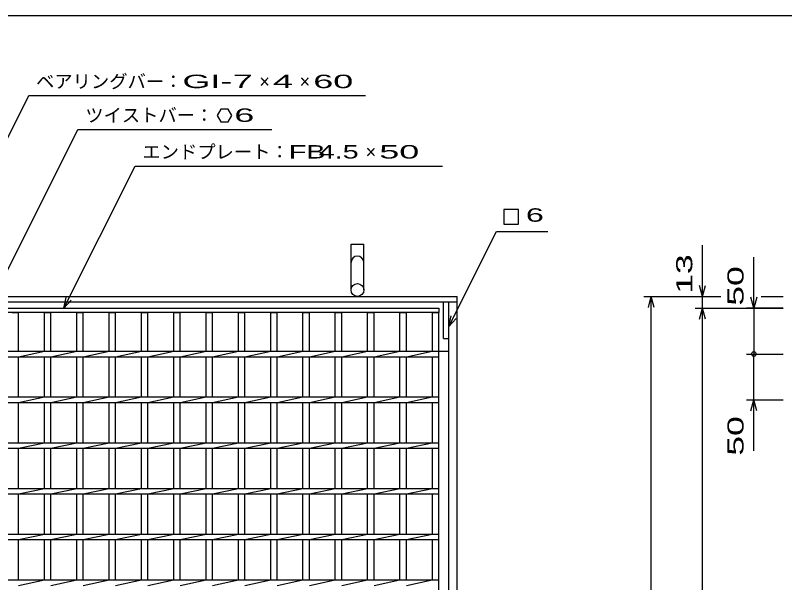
# Model space of a CAD drawing. Units: millimetres, scale not verified. Extents: x -1456 to 1389, y -1026 to 839.
# Drawn here: x -804 to 37, y 218 to 839 of the extents above; entities that cross this region are included whole.
import ezdxf
from ezdxf.enums import TextEntityAlignment as Align

# ---------------------------------------------------------------- set-up
doc = ezdxf.new("R2010")
doc.units = ezdxf.units.MM
doc.header["$LTSCALE"] = 8
for name, color, linetype, lineweight in [('0_2', 150, 'Continuous', 25), ('16', 3, 'Continuous', 25), ('19', 6, 'Continuous', 25), ('22', 4, 'Continuous', 25)]:
    doc.layers.add(name, color=color, linetype=linetype, lineweight=lineweight)
doc.styles.add('ベクトル', font='')
doc.styles.get('ベクトル').set_extended_font_data('ベクトル')

msp = doc.modelspace()

# ---------------------------------------------------------------- linework, layer by layer
at = {"layer": '0_2'}
msp.add_line((-1379.2, 838.8), (1388.8, 838.8), dxfattribs=at)
at = {"layer": '16'}
for p, q in [((-1019, 518.5), (-341, 518.5)), ((-341, 514), (-1019, 514)), ((-807.2, 514), (-800.2, 514)), ((-800.2, 471.5), (-800.2, 514)), ((-771.9, 471.5), (-771.9, 514)), ((-771.9, 514), (-764.9, 514)), ((-764.9, 471.5), (-764.9, 514)), ((-736.6, 471.5), (-736.6, 514)), ((-736.6, 514), (-729.6, 514)), ((-729.6, 471.5), (-729.6, 514)), ((-701.3, 471.5), (-701.3, 514)), ((-701.3, 514), (-694.3, 514)), ((-694.3, 471.5), (-694.3, 514)), ((-666, 471.5), (-666, 514)), ((-666, 514), (-659, 514)), ((-659, 471.5), (-659, 514)), ((-630.7, 471.5), (-630.7, 514)), ((-630.7, 514), (-623.7, 514)), ((-623.7, 471.5), (-623.7, 514)), ((-595.4, 471.5), (-595.4, 514)), ((-595.4, 514), (-588.4, 514)), ((-588.4, 471.5), (-588.4, 514)), ((-560.1, 471.5), (-560.1, 514)), ((-560.1, 514), (-553.1, 514)), ((-553.1, 471.5), (-553.1, 514)), ((-524.8, 471.5), (-524.8, 514)), ((-524.8, 514), (-517.8, 514)), ((-517.8, 471.5), (-517.8, 514)), ((-489.5, 471.5), (-489.5, 514)), ((-489.5, 514), (-482.5, 514)), ((-482.5, 471.5), (-482.5, 514)), ((-454.2, 471.5), (-454.2, 514)), ((-454.2, 514), (-447.2, 514)), ((-447.2, 471.5), (-447.2, 514)), ((-418.9, 471.5), (-418.9, 514)), ((-418.9, 514), (-411.9, 514)), ((-411.9, 471.5), (-411.9, 514)), ((-383.6, 471.5), (-383.6, 514)), ((-383.6, 514), (-376.6, 514)), ((-376.6, 471.5), (-376.6, 514)), ((-348, 471.5), (-348, 514)), ((-348, 514), (-341, 514)), ((-341, 518.5), (-341, 514)), ((-341, -277), (-341, 514)), ((-1019, 471.5), (-341, 471.5)), ((-800.2, 465.5), (-771.9, 471.5)), ((-764.9, 465.5), (-736.6, 471.5)), ((-729.6, 465.5), (-701.3, 471.5)), ((-694.3, 465.5), (-666, 471.5)), ((-659, 465.5), (-630.7, 471.5)), ((-623.7, 465.5), (-595.4, 471.5)), ((-588.4, 465.5), (-560.1, 471.5)), ((-553.1, 465.5), (-524.8, 471.5)), ((-517.8, 465.5), (-489.5, 471.5)), ((-482.5, 465.5), (-454.2, 471.5)), ((-447.2, 465.5), (-418.9, 471.5)), ((-411.9, 465.5), (-383.6, 471.5)), ((-376.6, 465.5), (-348.3, 471.5)), ((-341, 465.5), (-341, 471.5)), ((-1019, 465.5), (-341, 465.5)), ((-800.2, 421.5), (-800.2, 465.5)), ((-771.9, 421.5), (-771.9, 465.5)), ((-764.9, 421.5), (-764.9, 465.5)), ((-736.6, 421.5), (-736.6, 465.5)), ((-729.6, 421.5), (-729.6, 465.5)), ((-701.3, 421.5), (-701.3, 465.5)), ((-694.3, 421.5), (-694.3, 465.5)), ((-666, 421.5), (-666, 465.5)), ((-659, 421.5), (-659, 465.5)), ((-630.7, 421.5), (-630.7, 465.5)), ((-623.7, 421.5), (-623.7, 465.5)), ((-595.4, 421.5), (-595.4, 465.5)), ((-588.4, 421.5), (-588.4, 465.5)), ((-560.1, 421.5), (-560.1, 465.5)), ((-553.1, 421.5), (-553.1, 465.5)), ((-524.8, 421.5), (-524.8, 465.5)), ((-517.8, 421.5), (-517.8, 465.5)), ((-489.5, 421.5), (-489.5, 465.5)), ((-482.5, 421.5), (-482.5, 465.5)), ((-454.2, 421.5), (-454.2, 465.5)), ((-447.2, 421.5), (-447.2, 465.5)), ((-418.9, 421.5), (-418.9, 465.5)), ((-411.9, 421.5), (-411.9, 465.5)), ((-383.6, 421.5), (-383.6, 465.5)), ((-376.6, 421.5), (-376.6, 465.5)), ((-348, 421.5), (-348, 465.5)), ((-1019, 421.5), (-341, 421.5)), ((-800.2, 415.5), (-771.9, 421.5)), ((-764.9, 415.5), (-736.6, 421.5)), ((-729.6, 415.5), (-701.3, 421.5)), ((-694.3, 415.5), (-666, 421.5)), ((-659, 415.5), (-630.7, 421.5)), ((-623.7, 415.5), (-595.4, 421.5)), ((-588.4, 415.5), (-560.1, 421.5)), ((-553.1, 415.5), (-524.8, 421.5)), ((-517.8, 415.5), (-489.5, 421.5)), ((-482.5, 415.5), (-454.2, 421.5)), ((-447.2, 415.5), (-418.9, 421.5)), ((-411.9, 415.5), (-383.6, 421.5)), ((-376.6, 415.5), (-348.3, 421.5)), ((-341, 415.5), (-341, 421.5)), ((-1019, 415.5), (-341, 415.5)), ((-800.2, 371.5), (-800.2, 415.5)), ((-771.9, 371.5), (-771.9, 415.5)), ((-764.9, 371.5), (-764.9, 415.5)), ((-736.6, 371.5), (-736.6, 415.5)), ((-729.6, 371.5), (-729.6, 415.5)), ((-701.3, 371.5), (-701.3, 415.5)), ((-694.3, 371.5), (-694.3, 415.5)), ((-666, 371.5), (-666, 415.5)), ((-659, 371.5), (-659, 415.5)), ((-630.7, 371.5), (-630.7, 415.5)), ((-623.7, 371.5), (-623.7, 415.5)), ((-595.4, 371.5), (-595.4, 415.5)), ((-588.4, 371.5), (-588.4, 415.5)), ((-560.1, 371.5), (-560.1, 415.5)), ((-553.1, 371.5), (-553.1, 415.5)), ((-524.8, 371.5), (-524.8, 415.5)), ((-517.8, 371.5), (-517.8, 415.5)), ((-489.5, 371.5), (-489.5, 415.5)), ((-482.5, 371.5), (-482.5, 415.5)), ((-454.2, 371.5), (-454.2, 415.5)), ((-447.2, 371.5), (-447.2, 415.5)), ((-418.9, 371.5), (-418.9, 415.5)), ((-411.9, 371.5), (-411.9, 415.5)), ((-383.6, 371.5), (-383.6, 415.5)), ((-376.6, 371.5), (-376.6, 415.5)), ((-348, 371.5), (-348, 415.5)), ((-1019, 371.5), (-341, 371.5)), ((-800.2, 365.5), (-771.9, 371.5)), ((-764.9, 365.5), (-736.6, 371.5)), ((-729.6, 365.5), (-701.3, 371.5)), ((-694.3, 365.5), (-666, 371.5)), ((-659, 365.5), (-630.7, 371.5)), ((-623.7, 365.5), (-595.4, 371.5)), ((-588.4, 365.5), (-560.1, 371.5)), ((-553.1, 365.5), (-524.8, 371.5)), ((-517.8, 365.5), (-489.5, 371.5)), ((-482.5, 365.5), (-454.2, 371.5)), ((-447.2, 365.5), (-418.9, 371.5)), ((-411.9, 365.5), (-383.6, 371.5)), ((-376.6, 365.5), (-348.3, 371.5)), ((-341, 365.5), (-341, 371.5)), ((-1019, 365.5), (-341, 365.5)), ((-800.2, 321.5), (-800.2, 365.5)), ((-771.9, 321.5), (-771.9, 365.5)), ((-764.9, 321.5), (-764.9, 365.5)), ((-736.6, 321.5), (-736.6, 365.5)), ((-729.6, 321.5), (-729.6, 365.5)), ((-701.3, 321.5), (-701.3, 365.5)), ((-694.3, 321.5), (-694.3, 365.5)), ((-666, 321.5), (-666, 365.5)), ((-659, 321.5), (-659, 365.5)), ((-630.7, 321.5), (-630.7, 365.5)), ((-623.7, 321.5), (-623.7, 365.5)), ((-595.4, 321.5), (-595.4, 365.5)), ((-588.4, 321.5), (-588.4, 365.5)), ((-560.1, 321.5), (-560.1, 365.5)), ((-553.1, 321.5), (-553.1, 365.5)), ((-524.8, 321.5), (-524.8, 365.5)), ((-517.8, 321.5), (-517.8, 365.5)), ((-489.5, 321.5), (-489.5, 365.5)), ((-482.5, 321.5), (-482.5, 365.5)), ((-454.2, 321.5), (-454.2, 365.5)), ((-447.2, 321.5), (-447.2, 365.5)), ((-418.9, 321.5), (-418.9, 365.5)), ((-411.9, 321.5), (-411.9, 365.5)), ((-383.6, 321.5), (-383.6, 365.5)), ((-376.6, 321.5), (-376.6, 365.5)), ((-348, 321.5), (-348, 365.5)), ((-1019, 321.5), (-341, 321.5)), ((-800.2, 315.5), (-771.9, 321.5)), ((-764.9, 315.5), (-736.6, 321.5)), ((-729.6, 315.5), (-701.3, 321.5)), ((-694.3, 315.5), (-666, 321.5)), ((-659, 315.5), (-630.7, 321.5)), ((-623.7, 315.5), (-595.4, 321.5)), ((-588.4, 315.5), (-560.1, 321.5)), ((-553.1, 315.5), (-524.8, 321.5)), ((-517.8, 315.5), (-489.5, 321.5)), ((-482.5, 315.5), (-454.2, 321.5)), ((-447.2, 315.5), (-418.9, 321.5)), ((-411.9, 315.5), (-383.6, 321.5)), ((-376.6, 315.5), (-348.3, 321.5)), ((-341, 315.5), (-341, 321.5)), ((-1019, 315.5), (-341, 315.5)), ((-800.2, 271.5), (-800.2, 315.5)), ((-771.9, 271.5), (-771.9, 315.5)), ((-764.9, 271.5), (-764.9, 315.5)), ((-736.6, 271.5), (-736.6, 315.5)), ((-729.6, 271.5), (-729.6, 315.5)), ((-701.3, 271.5), (-701.3, 315.5)), ((-694.3, 271.5), (-694.3, 315.5)), ((-666, 271.5), (-666, 315.5)), ((-659, 271.5), (-659, 315.5)), ((-630.7, 271.5), (-630.7, 315.5)), ((-623.7, 271.5), (-623.7, 315.5)), ((-595.4, 271.5), (-595.4, 315.5)), ((-588.4, 271.5), (-588.4, 315.5)), ((-560.1, 271.5), (-560.1, 315.5)), ((-553.1, 271.5), (-553.1, 315.5)), ((-524.8, 271.5), (-524.8, 315.5)), ((-517.8, 271.5), (-517.8, 315.5)), ((-489.5, 271.5), (-489.5, 315.5)), ((-482.5, 271.5), (-482.5, 315.5)), ((-454.2, 271.5), (-454.2, 315.5)), ((-447.2, 271.5), (-447.2, 315.5)), ((-418.9, 271.5), (-418.9, 315.5)), ((-411.9, 271.5), (-411.9, 315.5)), ((-383.6, 271.5), (-383.6, 315.5)), ((-376.6, 271.5), (-376.6, 315.5)), ((-348, 271.5), (-348, 315.5)), ((-1019, 271.5), (-341, 271.5)), ((-800.2, 265.5), (-771.9, 271.5)), ((-764.9, 265.5), (-736.6, 271.5)), ((-729.6, 265.5), (-701.3, 271.5)), ((-694.3, 265.5), (-666, 271.5)), ((-659, 265.5), (-630.7, 271.5)), ((-623.7, 265.5), (-595.4, 271.5)), ((-588.4, 265.5), (-560.1, 271.5)), ((-553.1, 265.5), (-524.8, 271.5)), ((-517.8, 265.5), (-489.5, 271.5)), ((-482.5, 265.5), (-454.2, 271.5)), ((-447.2, 265.5), (-418.9, 271.5)), ((-411.9, 265.5), (-383.6, 271.5)), ((-376.6, 265.5), (-348.3, 271.5)), ((-341, 265.5), (-341, 271.5)), ((-1019, 265.5), (-341, 265.5)), ((-800.2, 221.5), (-800.2, 265.5)), ((-771.9, 221.5), (-771.9, 265.5)), ((-764.9, 221.5), (-764.9, 265.5)), ((-736.6, 221.5), (-736.6, 265.5)), ((-729.6, 221.5), (-729.6, 265.5)), ((-701.3, 221.5), (-701.3, 265.5)), ((-694.3, 221.5), (-694.3, 265.5)), ((-666, 221.5), (-666, 265.5)), ((-659, 221.5), (-659, 265.5)), ((-630.7, 221.5), (-630.7, 265.5)), ((-623.7, 221.5), (-623.7, 265.5)), ((-595.4, 221.5), (-595.4, 265.5)), ((-588.4, 221.5), (-588.4, 265.5)), ((-560.1, 221.5), (-560.1, 265.5)), ((-553.1, 221.5), (-553.1, 265.5)), ((-524.8, 221.5), (-524.8, 265.5)), ((-517.8, 221.5), (-517.8, 265.5)), ((-489.5, 221.5), (-489.5, 265.5)), ((-482.5, 221.5), (-482.5, 265.5)), ((-454.2, 221.5), (-454.2, 265.5)), ((-447.2, 221.5), (-447.2, 265.5)), ((-418.9, 221.5), (-418.9, 265.5)), ((-411.9, 221.5), (-411.9, 265.5)), ((-383.6, 221.5), (-383.6, 265.5)), ((-376.6, 221.5), (-376.6, 265.5)), ((-348, 221.5), (-348, 265.5)), ((-1019, 221.5), (-341, 221.5)), ((-800.2, 215.5), (-771.9, 221.5)), ((-764.9, 215.5), (-736.6, 221.5)), ((-729.6, 215.5), (-701.3, 221.5)), ((-694.3, 215.5), (-666, 221.5)), ((-659, 215.5), (-630.7, 221.5)), ((-623.7, 215.5), (-595.4, 221.5)), ((-588.4, 215.5), (-560.1, 221.5)), ((-553.1, 215.5), (-524.8, 221.5)), ((-517.8, 215.5), (-489.5, 221.5)), ((-482.5, 215.5), (-454.2, 221.5)), ((-447.2, 215.5), (-418.9, 221.5)), ((-411.9, 215.5), (-383.6, 221.5)), ((-376.6, 215.5), (-348.3, 221.5)), ((-341, 215.5), (-341, 221.5))]:
    msp.add_line(p, q, dxfattribs=at)
at = {"layer": '19'}
for p, q in [((-437, 538.5), (-437, 588.5)), ((-437, 588.5), (-423, 588.5)), ((-423, 538.5), (-423, 588.5)), ((-1039, 531.5), (-321, 531.5)), ((-321, -294.5), (-321, 531.5)), ((-1039, 525.5), (-321, 525.5)), ((-336, 525.5), (-330, 525.5)), ((-336, 485.5), (-336, 525.5)), ((-330, -288.5), (-330, 525.5)), ((-330, 485.5), (-330, 525.5)), ((-336, 485.5), (-330, 485.5)), ((-341, 471.5), (-330, 471.5))]:
    msp.add_line(p, q, dxfattribs=at)
msp.add_circle((-430, 538.5), 7, dxfattribs=at)
msp.add_arc((-430, 568.5), 7, 0, 180, dxfattribs=at)
at = {"layer": '22'}
for p, q in [((-941.4, 446.5), (-789.15, 751)), ((-789.15, 751), (-421.15, 751)), ((-579.4, 736.212), (-583.4, 729.284)), ((-571.4, 736.212), (-579.4, 736.212)), ((-567.4, 729.2), (-571.4, 736.212)), ((-583.4, 729.284), (-579.4, 722.356)), ((-571.4, 722.356), (-567.4, 729.284)), ((-579.4, 722.356), (-571.4, 722.356)), ((-856.65, 471.5), (-735.4, 714)), ((-735.4, 714), (-523.4, 714)), ((-750.75, 518.5), (-673, 674)), ((-673, 674), (-337, 674)), ((-254, 626.5), (-270, 626.5)), ((-270, 626.5), (-270, 610.5)), ((-254, 610.5), (-254, 626.5)), ((-270, 610.5), (-254, 610.5)), ((-330, 498.5), (-278, 602.5)), ((-278, 602.5), (-222, 602.5)), ((-53, 531.5), (-53, 587.5)), ((3, 518.5), (3, 574.5)), ((-53, 531.5), (-56.2, 543.5)), ((-53, 531.5), (-49.8, 543.5)), ((-750.75, 518.5), (-748.35, 530.18)), ((-117, 531.5), (-33, 531.5)), ((-112.2, 519.5), (-109, 531.5)), ((-105.8, 519.5), (-109, 531.5)), ((-109, -294.5), (-109, 531.5)), ((-61, 531.5), (-33, 531.5)), ((-53, 518.5), (-53, 531.5)), ((3, 518.5), (-0.2, 530.5)), ((6.2, 530.5), (3, 518.5)), ((11, 531.5), (35, 531.5)), ((11, 531.5), (35, 531.5)), ((-750.75, 518.5), (-742.75, 527.3)), ((-61, 518.5), (35, 518.5)), ((-56.2, 506.5), (-53, 518.5)), ((-49.8, 506.5), (-53, 518.5)), ((-53, -281.5), (-53, 518.5)), ((35, 518.5), (-5, 518.5)), ((3, 518.5), (3, 468.5)), ((-330, 498.5), (-327.6, 510.18)), ((-330, 498.5), (-322, 507.3)), ((-5, 468.5), (35, 468.5)), ((3, 418.5), (3, 468.5)), ((-5, 418.5), (35, 418.5)), ((-0.2, 406.5), (3, 418.5)), ((6.2, 406.5), (3, 418.5)), ((3, 362.5), (3, 418.5))]:
    msp.add_line(p, q, dxfattribs=at)
msp.add_circle((3, 468.5), 2.4, dxfattribs=at)

# ---------------------------------------------------------------- texts
at = {"layer": '22', "color": 2, "style": 'ベクトル'}
for s, p in [('ベアリングバー：', (-781.15, 766.6)), ('×', (-537.15, 766.6)), ('×', (-493.15, 766.6)), ('ツイストバー：', (-727.4, 729.6)), ('エンドプレート：', (-665, 689.6)), ('×', (-421, 689.6))]:
    msp.add_text(s, height=14.66, dxfattribs=at).set_placement(p, align=Align.MIDDLE_LEFT)
for s, width, p in [('GI-', 2, (-621.15, 766.6)), (' 7 ', 2, (-577.15, 766.6)), (' 4 ', 2, (-533.15, 766.6)), (' 60 ', 2, (-489.15, 766.6)), (' 6 ', 2, (-575.4, 729.684)), ('FB', 1.6, (-505, 689.6)), (' 4.5 ', 1.6, (-481, 689.6)), (' 50 ', 2, (-417, 689.6)), ('6', 1.8, (-246, 620.5))]:
    msp.add_text(s, height=14.66, dxfattribs=dict(at, width=width)).set_placement(p, align=Align.MIDDLE_LEFT)
at = {"layer": '22', "color": 2, "style": 'ベクトル', "width": 1.65}
for s, p in [(' 13 ', (-73, 523.5)), (' 50 ', (-17, 510.5)), (' 50 ', (-17, 346.5))]:
    msp.add_text(s, height=17.6, rotation=90, dxfattribs=at).set_placement(p, align=Align.MIDDLE_LEFT)

doc.saveas('drawing.dxf')
